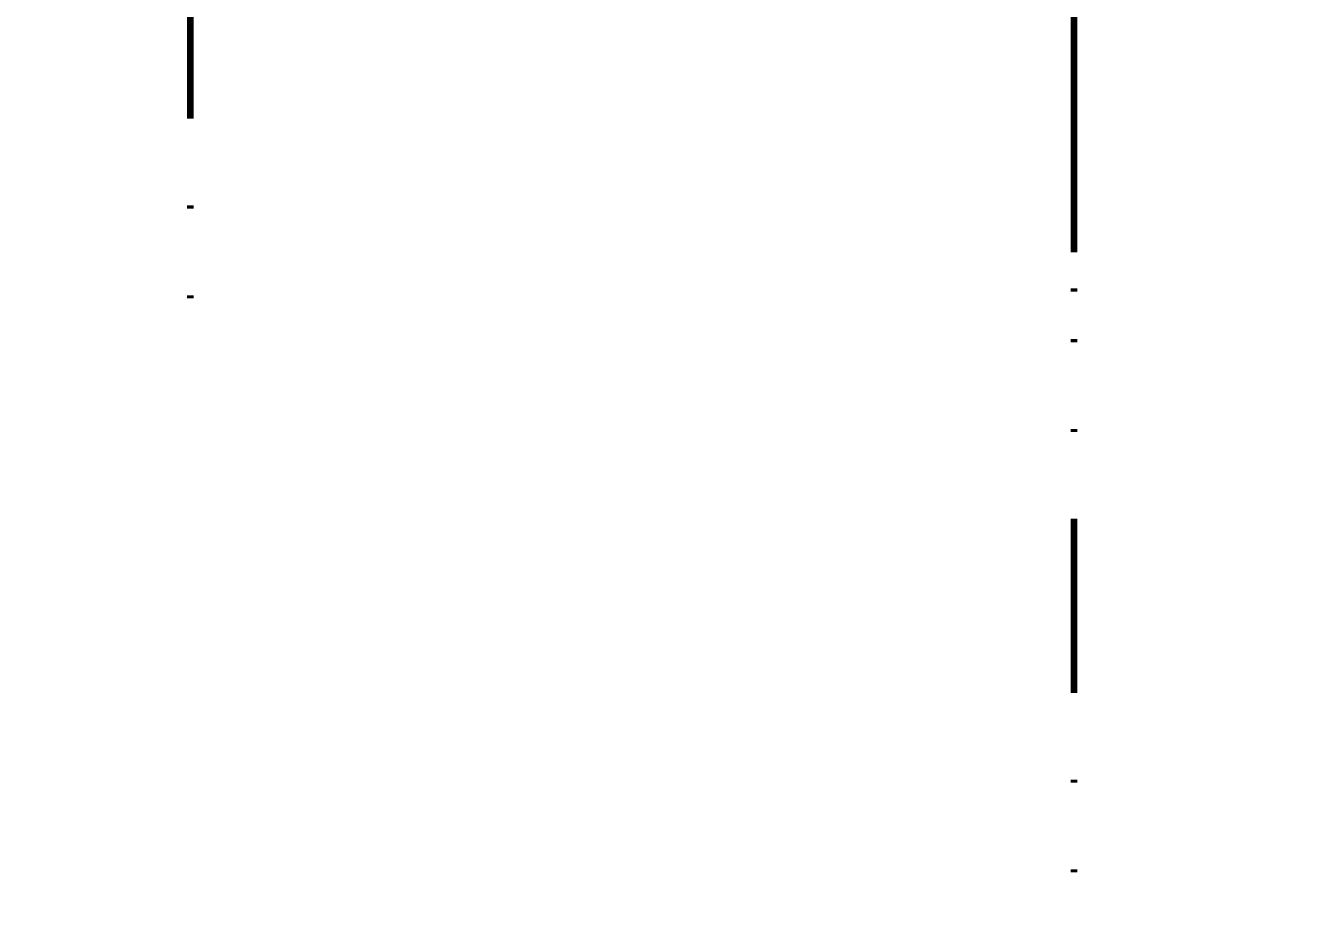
# Model space of a CAD drawing. Header units: metres. Extents: x 47682 to 48001, y 23344 to 23573.
# Drawn here: x 47792.95 to 47839.65, y 23344.29 to 23377.12 of the extents above; entities that cross this region are included whole.
import ezdxf
from ezdxf.enums import TextEntityAlignment as Align

# ---------------------------------------------------------------- set-up
doc = ezdxf.new("R2010")
doc.units = ezdxf.units.M
doc.header["$LTSCALE"] = 0.25
doc.linetypes.add('DIVIDEX2', pattern=[63.5, 25.4, -12.7, 0, -12.7, 0, -12.7])
for name, color, linetype in [('0 @ 0.1', 7, 'Continuous'), ('0 @ 1', 7, 'Continuous'), ('SIMB_01', 1, 'Continuous'), ('SIMB_PREENCHIMENTO', 253, 'Continuous'), ('SIMB_TXT', 1, 'Continuous')]:
    doc.layers.add(name, color=color, linetype=linetype)
doc.layers.add('SIMB_LCT', color=252, linetype='DIVIDEX2', lineweight=100)
doc.styles.add('SIMB', font='arial.ttf')

# ---------------------------------------------------------------- blocks, each defined once
blk = doc.blocks.new('*U68')
at = {"layer": 'SIMB_PREENCHIMENTO', "transparency": 33554587}
h = blk.add_hatch(color=256, dxfattribs=at)
h.dxf.hatch_style = 1
h.paths.add_polyline_path([(0, 8.483), (-4.152, 4.332, -0.401827), (4.152, 4.332)])
h = blk.add_hatch(color=256, dxfattribs=at)
h.dxf.hatch_style = 1
h.paths.add_polyline_path([(-4.332, 4.152), (-8.483, 0), (-6, 0, -0.193399)])
h = blk.add_hatch(color=256, dxfattribs=at)
h.dxf.hatch_style = 1
h.paths.add_polyline_path([(4.332, 4.152, -0.193399), (6, 0), (8.483, 0)])
at = {"layer": 'SIMB_01'}
for p, q in [((-8.483, 0), (0, 8.483)), ((8.483, 0), (0, 8.483)), ((0, -6), (0, 6)), ((-6, 0), (-8.483, 0)), ((6, 0), (8.483, 0))]:
    blk.add_line(p, q, dxfattribs=at)
blk.add_circle((0, 0), 6, dxfattribs=at)
at = {"layer": 'SIMB_LCT'}
blk.add_line((6, 0), (69.061, 0), dxfattribs=at)
at = {"layer": 'SIMB_TXT', "style": 'SIMB'}
for tag, height, p in [('000', 3.5, (-2.25, 0)), ('999', 2, (2.525, 0))]:
    blk.add_attdef(tag, text='', height=height, rotation=90, dxfattribs=at).set_placement(p, align=Align.MIDDLE_CENTER)
blk = doc.blocks.new('*U417')
at = {"layer": '0 @ 0.1', "xscale": 0.1, "yscale": 0.1, "zscale": 0.1, "rotation": 269.9999999999999}
blk.add_blockref('*U68', (0.7, 13.339), dxfattribs=at).add_auto_attribs({'999': '-', '000': 'A'})
at = {"layer": '0 @ 1', "rotation": 269.9999999999999}
blk.add_blockref('*U68', (0.7, 13.339), dxfattribs=at).add_auto_attribs({'999': '-', '000': 'A'})
blk = doc.blocks.new('Pav_sup')
blk.add_blockref('*U417', (0, 0))
blk = doc.blocks.new('*U70')
at = {"layer": 'SIMB_PREENCHIMENTO', "transparency": 33554587}
h = blk.add_hatch(color=256, dxfattribs=at)
h.dxf.hatch_style = 1
h.paths.add_polyline_path([(0, 8.483), (-4.152, 4.332, -0.401827), (4.152, 4.332)])
h = blk.add_hatch(color=256, dxfattribs=at)
h.dxf.hatch_style = 1
h.paths.add_polyline_path([(-4.332, 4.152), (-8.483, 0), (-6, 0, -0.193399)])
h = blk.add_hatch(color=256, dxfattribs=at)
h.dxf.hatch_style = 1
h.paths.add_polyline_path([(4.332, 4.152, -0.193399), (6, 0), (8.483, 0)])
at = {"layer": 'SIMB_01'}
for p, q in [((-8.483, 0), (0, 8.483)), ((8.483, 0), (0, 8.483)), ((0, -6), (0, 6)), ((-6, 0), (-8.483, 0)), ((6, 0), (8.483, 0))]:
    blk.add_line(p, q, dxfattribs=at)
blk.add_circle((0, 0), 6, dxfattribs=at)
at = {"layer": 'SIMB_LCT'}
blk.add_line((6, 0), (69.061, 0), dxfattribs=at)
at = {"layer": 'SIMB_TXT', "style": 'SIMB'}
for tag, height, p in [('000', 3.5, (-2.25, 0)), ('999', 2, (2.525, 0))]:
    blk.add_attdef(tag, text='', height=height, rotation=90, dxfattribs=at).set_placement(p, align=Align.MIDDLE_CENTER)
blk = doc.blocks.new('*U447')
at = {"layer": '0 @ 0.1', "xscale": 0.1, "yscale": 0.1, "zscale": 0.1, "rotation": 270}
blk.add_blockref('*U70', (0.7, 13.587), dxfattribs=at).add_auto_attribs({'999': '-', '000': 'A'})
at = {"layer": '0 @ 1', "rotation": 270}
blk.add_blockref('*U70', (0.7, 13.587), dxfattribs=at).add_auto_attribs({'999': '-', '000': 'A'})
blk = doc.blocks.new('PAV_TER')
blk.add_blockref('*U447', (0, 0))

msp = doc.modelspace()

# ---------------------------------------------------------------- block references
for name, p in [('Pav_sup', (47798.248, 23420.963)), ('PAV_TER', (47830.469, 23420.963)), ('Pav_sup', (47830.469, 23400.013))]:
    msp.add_blockref(name, p)

doc.saveas('drawing.dxf')
